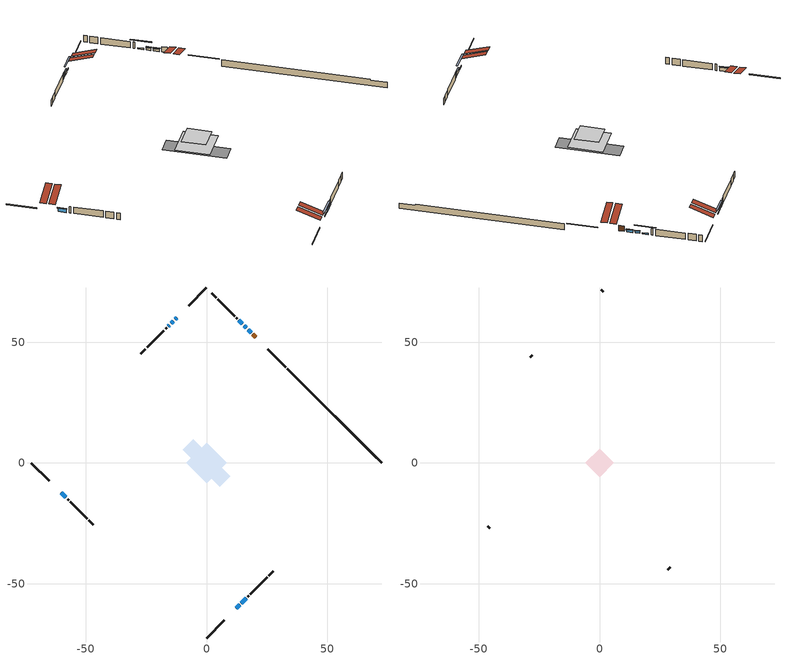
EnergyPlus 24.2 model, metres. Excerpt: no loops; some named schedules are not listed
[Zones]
conditioned space
 floor adiabatic (AdiabaticFloorConstruction): -8.29,0 0,8.29 8.29,0 0,-8.29 z0.61
 floor foundation (Slab1 construction): -9.77,5.5 -5.5,9.77 9.77,-5.5 5.5,-9.77 z-1.83
 wall outside (RimJoist1 construction): 0,-72.44 7.33,-65.12 / -72.44,0 -65.12,-7.33 / 0,72.44 -7.33,65.12 / 32.7,39.74 25.38,47.07 z0.61:0.91
 wall outside (AdiabaticWallConstruction 1): 20.4,52.05 19.18,53.26 z0.61:2.64
 wall outside (AdiabaticWallConstruction): 18.52,53.92 17.19,55.25 / 16.54,55.91 15.53,56.91 z0.61:1.47; -12.31,60.14 -13.03,59.42 / 12.31,-60.14 13.75,-58.7 / 14.87,57.57 13.44,59.01 z0.61:1.07; -13.68,58.76 -14.69,57.75 / 14.4,-58.04 16.42,-56.03 z0.61:1.58; -15.35,57.1 -15.89,56.56 z0.61:1.53; -60.14,-12.31 -58.19,-14.25 z0.61:1.93
 wall outside (Wall1 construction): 17.07,-55.37 17.49,-54.96 / -57.54,-14.91 -57.12,-15.32 / -16.54,55.9 -16.96,55.48 / 12.78,59.66 12.36,60.08 z0.61:3.05
 wall outside (Wall2 construction): 18.15,-54.3 25.15,-47.3 / -56.47,-15.98 -49.46,-22.98 / -17.62,54.83 -24.62,47.82 / 11.71,60.74 4.7,67.74 z0.61:3.05
 wall outside (Wall3 construction): 25.81,-46.64 27.69,-44.75 / -48.81,-23.64 -46.92,-25.53 / -25.28,47.17 -27.17,45.28 / 4.05,68.4 2.16,70.29 z0.61:3.05
 wall foundation (FoundationWall1 construction): 33.36,39.08,-1.83 33.36,39.08,0.61 68.54,3.91,0.61 68.54,3.91,0.19 72.44,0,0.19 72.44,0,-1.83
 window (WindowConstruction): 18.52,53.92 17.19,55.25 z0.61:1.47
 window (WindowConstruction 7): -12.31,60.13 -13.03,59.42 z0.61:1.07
 window (WindowConstruction 8): 12.31,-60.13 13.75,-58.7 z0.61:1.07
 window (WindowConstruction 1): 16.54,55.91 15.53,56.91 z0.61:1.47
 window (WindowConstruction 2): -13.68,58.76 -14.69,57.75 z0.61:1.58
 window (WindowConstruction 3): -15.35,57.1 -15.89,56.56 z0.61:1.52
 window (WindowConstruction 4): 14.4,-58.04 16.42,-56.03 z0.61:1.58
 window (WindowConstruction 5): -60.13,-12.31 -58.2,-14.25 z0.61:1.93
 window (WindowConstruction 6): 14.87,57.57 13.44,59.01 z0.61:1.07
 door (Door): 20.39,52.05 19.18,53.26 z0.61:2.64
 ceiling adiabatic (AdiabaticFloorConstruction): 0,-8.29 8.29,0 0,8.29 -8.29,0 z0.61
 roof outside (Roof2 construction): 11.65,-60.79,3.05 5.94,-55.08,5.74 4.43,-56.58,5.74 10.15,-62.3,3.05; -60.79,-11.65,3.05 -55.08,-5.94,5.74 -56.58,-4.43,5.74 -62.3,-10.15,3.05; -11.65,60.79,3.05 -5.94,55.08,5.74 -4.43,56.58,5.74 -10.15,62.3,3.05; 21.05,51.39,3.05 15.34,45.68,5.74 16.84,44.17,5.74 22.56,49.89,3.05
attic - vented
 floor to conditioned space (Floor1 construction Reversed): -5.87,0 0,5.87 5.87,0 0,-5.87 z3.05
 wall outside (Wall4 construction): 28.35,-44.09 29.2,-43.25 / -46.26,-26.18 -45.42,-27.03 / -27.82,44.62 -28.67,43.78 / 1.5,70.94 0.66,71.79 z0.61:3.05
 roof outside (Roof1 construction): 9.49,-62.95,3.05 3.78,-57.24,5.74 2.27,-58.75,5.74 7.98,-64.46,3.05; -62.95,-9.49,3.05 -57.24,-3.78,5.74 -58.75,-2.27,5.74 -64.46,-7.98,3.05; -9.49,62.95,3.05 -3.78,57.24,5.74 -2.27,58.75,5.74 -7.98,64.46,3.05; 23.21,49.23,3.05 17.5,43.52,5.74 19.01,42.01,5.74 24.72,47.72,3.05
shading: 17.05,55.39 18.67,53.78 18.96,54.07 17.34,55.68 z1.67; -14.89,57.55 -10.44,62 -10.73,62.29 -15.19,57.84 z3.71; 15.61,-56.83 10.44,-62 10.73,-62.29 15.9,-57.12 z3.71; 15.39,57.06 16.68,55.76 16.97,56.06 15.68,57.35 z1.67; -14.83,57.61 -13.54,58.9 -13.83,59.19 -15.12,57.9 z1.78; -16.03,56.42 -15.21,57.24 -15.5,57.53 -16.32,56.71 z1.73; 16.56,-55.89 14.26,-58.18 14.55,-58.47 16.85,-56.18 z1.78; -58.05,-14.39 -60.28,-12.17 -60.57,-12.46 -58.34,-14.68 z2.13; 11.57,60.87 16.74,55.7 17.03,56 11.86,61.16 z3.71
[Building]
Building 1: Terrain=Suburbs
[Site:Location]
Edmonton Intl AP_AB: Latitude {deg}=53.31; Longitude {deg}=-113.58; Time Zone {hr}=-7; Elevation {m}=723; Keep Site Location Information=Yes
[Site:GroundTemperature:Shallow]
-1.56185, -3.61833, -3.78302, -2.80711, 1.11059, 5.01004, 8.39065, 10.5322, 10.7141, 8.97234, 5.67794, 1.89811
[Site:WaterMainsTemperature]
Calculation Method=Schedule; Temperature Schedule=mains temperature schedule
[Material] Roughness=Rough; Thermal Absorptance=0.9
Name | Thickness {m} | Conductivity {W/m-K} | Density {kg/m3} | Specific Heat {J/kg-K} | Solar Absorptance | Visible Absorptance
asphalt or fiberglass shingles | 0.00635 | 0.162714 | 1121.4 | 1465.45 | 0.4 | 0.4
ceiling loosefill ins | 0.169333 | 0.0480833 | 16.02 | 1046.75 | 0.7 | 0.7
ceiling stud and cavity | 0.1397 | 0.104391 | 65.682 | 1177.47 | 0.7 | 0.7
concrete 4.0 in. | 0.1016 | 1.803125 | 2242.8 | 837.4 | 0.7 | 0.7
concrete 8.0 in. | 0.2032 | 1.803125 | 2242.8 | 837.4 | 0.7 | 0.7
door material | 0.04445 | 0.327969 | 512.64 | 1214.23 | 0.7 | 0.7
exterior vertical ins | 0.0460229 | 0.029427 | 32.04 | 1214.23 | 0.7 | 0.7
floor covering | 0.0127 | 0.0433444 | 54.468 | 1339.84 | 0.6 | 0.6
floor rigid ins; wall rigid ins | 0.512978 | 0.029427 | 32.04 | 1214.23 | 0.7 | 0.7
floor stud and cavity | 0.1397 | 1.75129 | 37.0049 | 1207.88 | 0.7 | 0.7
furniture material conditioned space 1 | 0.1524 | 0.115458 | 640.8 | 1214.23 | 0.6 | 0.6
gypsum board | 0.0127 | 0.160291 | 801 | 837.4 | 0.6 | 0.6
gypsum board 1 | 0.0127 | 0.160291 | 801 | 837.4 | 0.7 | 0.7
osb sheathing 0.5 in. | 0.0127 | 0.115458 | 512.64 | 1214.23 | 0.7 | 0.7
osb sheathing 0.75 in. | 0.01905 | 0.115458 | 512.64 | 1214.23 | 0.7 | 0.7
osb sheathing 2.0 in. | 0.0508 | 0.115458 | 512.64 | 1214.23 | 0.7 | 0.7
rim joist stud and cavity | 0.0508 | 0.0296329 | 125.044 | 1163.47 | 0.6 | 0.6
roof rigid ins | 0.051816 | 0.029427 | 32.04 | 1214.23 | 0.7 | 0.7
roof stud and cavity | 0.2032 | 0.114965 | 78.34581 | 1123.46 | 0.7 | 0.7
wall stud and cavity | 0.1397 | 0.104807 | 139.0536 | 1170.24 | 0.7 | 0.7
wall stud and cavity 1 | 0.1397 | 0.0934493 | 139.0536 | 1170.24 | 0.7 | 0.7
wall stud and cavity 2 | 0.1397 | 0.107797 | 139.0536 | 1170.24 | 0.7 | 0.7
wall stud and cavity 3 | 0.0889 | 6.1454 | 50.32683 | 1063.81 | 0.6 | 0.6
wall stud and cavity 4 | 0.0889 | 0.380278 | 52.3479 | 1209.89 | 0.7 | 0.7
wall stud and cavity 5 | 0.0889 | 0.391764 | 83.0341 | 1211.67 | 0.7 | 0.7
wood siding | 0.0254 | 0.102417 | 544.68 | 1172.36 | 0.4 | 0.4
wood siding 1 | 0.00254 | 0.102417 | 544.68 | 1172.36 | 0.4 | 0.4
wood siding 2; wood siding 3; wood siding 4 | 0.0254 | 0.102417 | 544.68 | 1172.36 | 0.7 | 0.7
[WindowMaterial:SimpleGlazingSystem]
Name | U-Factor {W/m2-K} | Solar Heat Gain Coefficient
WindowMaterial | 4.73034 | 0.67
WindowMaterial 1 | 4.908631 | 0.66
WindowMaterial 2 | 4.8263 | 0.67
WindowMaterial 3 | 5.42022 | 0.63
WindowMaterial 4 | 2.88953 | 0.69
WindowMaterial 5 | 4.75703 | 0.64
[Construction]
AdiabaticFloorConstruction: floor stud and cavity, floor rigid ins, osb sheathing 0.75 in., floor covering
AdiabaticWallConstruction: wood siding 3, wall rigid ins, wall stud and cavity 4, gypsum board
AdiabaticWallConstruction 1: wood siding 4, wall rigid ins, wall stud and cavity 4, gypsum board
Door: door material
Floor1 construction Reversed: gypsum board, ceiling stud and cavity, ceiling loosefill ins
FoundationWall1 construction: concrete 8.0 in., gypsum board 1
furniture construction conditioned space 1: furniture material conditioned space 1
PartitionWallConstruction: gypsum board, wall stud and cavity 5, gypsum board
RimJoist1 construction: wood siding 2, osb sheathing 2.0 in., rim joist stud and cavity
Roof1 construction: asphalt or fiberglass shingles
Roof2 construction: asphalt or fiberglass shingles, roof rigid ins, osb sheathing 0.75 in., roof stud and cavity, gypsum board
Slab1 construction: concrete 4.0 in.
Wall1 construction: wood siding, osb sheathing 0.5 in., wall stud and cavity, gypsum board
Wall2 construction: wood siding, osb sheathing 0.5 in., wall stud and cavity 1, gypsum board
Wall3 construction: wood siding, osb sheathing 0.5 in., wall stud and cavity 2, gypsum board
Wall4 construction: wood siding 1, wall stud and cavity 3
WindowConstruction: WindowMaterial
WindowConstruction 1: WindowMaterial 1
WindowConstruction 2; WindowConstruction 4: WindowMaterial 2
WindowConstruction 3: WindowMaterial 3
WindowConstruction 5: WindowMaterial 4
WindowConstruction 6; WindowConstruction 7; WindowConstruction 8: WindowMaterial 5
[Zone] Multiplier=1; Part of Total Floor Area=Yes
Name | Volume {m3}
attic - vented | 30.0768
conditioned space | 709.3
[Space]
Name | Zone | Volume {m3}
attic - vented 1 | attic - vented | 30.0768
conditioned space 1 | conditioned space | 709.3
[ZoneInfiltration:EffectiveLeakageArea]
infil attic - vented 1: Zone or Space=attic - vented 1; Schedule=Always On Discrete; Effective Air Leakage Area {cm2}=2393.04; Stack Coefficient=0.000356827; Wind Coefficient=1.27629e-05
[ZoneMixing]
whole house fan mix: Zone or Space=attic - vented; Schedule=Always On Continuous; Design Flow Rate Calculation Method=Flow/Zone; Design Flow Rate {m3/s}=0; Source Zone or Space=conditioned space
[SurfaceProperty:ExposedFoundationPerimeter]
Slab1: Exposed Perimeter Calculation Method=TotalExposedPerimeter; Total Exposed Perimeter {m}=55.272
[InternalMass] Zone or ZoneList=conditioned space; Space or SpaceList=conditioned space 1
Name | Construction | Surface Area {m2}
furniture mass conditioned space 1 | furniture construction conditioned space 1 | 107.248
partition wall mass | PartitionWallConstruction | 268.12
[Lights]
interior lighting: Zone or ZoneList or Space or SpaceList=conditioned space 1; Schedule=interior lighting schedule; Design Level Calculation Method=LightingLevel; Lighting Level {W}=343.2; Return Air Fraction=0; Fraction Radiant=0.6; Fraction Visible=0.2; Fraction Replaceable=1
[People]
occupants: Zone or ZoneList or Space or SpaceList=conditioned space 1; Number of People Schedule=occupants schedule; Number of People Calculation Method=People; Number of People=3; Fraction Radiant=0.314171; Sensible Heat Fraction=0.56303; Activity Level Schedule=occupants activity schedule; Carbon Dioxide Generation Rate {m3/s-W}=0; Enable ASHRAE 55 Comfort Warnings=No; Mean Radiant Temperature Calculation Type=EnclosureAveraged
[ElectricEquipment] Zone or ZoneList or Space or SpaceList=conditioned space 1; Design Level Calculation Method=EquipmentLevel
Name | Schedule | Design Level {W} | Fraction Latent | Fraction Radiant | Fraction Lost
clothes dryer | clothes dryer schedule | 140.772 | 0.015 | 0.081 | 0.85
clothes washer | clothes washer schedule | 32.1985 | 0.03 | 0.162 | 0.7
cooking range | cooking range schedule | 215.147 | 0.08 | 0.432 | 0.2
dishwasher | dishwasher schedule | 66.8632 | 0.3 | 0.18 | 0.4
fridge | fridge schedule | 72.9452 | 0 | 0.6 | 0
mech vent bath fan 0 | mech vent bath fan 0 schedule | 50.2 | 0 | 0 | 1
mech vent house fan | mech vent house fan schedule | 0 | 0 | 0 | 1
mech vent house fan cfis | mech vent house fan cfis schedule | 0 | 0 | 0 | 0
mech vent range fan 0 | mech vent range fan 0 schedule | 57 | 0 | 0 | 1
misc plug loads | misc plug loads schedule | 494.7 | 0.045 | 0.513 | 0.1
whole house fan | Always On Discrete | 0 | 0 | 0 | 1
[OtherEquipment] Zone or ZoneList or Space or SpaceList=conditioned space 1; Design Level Calculation Method=EquipmentLevel
Name | Fuel Type | Schedule | Design Level {W} | Fraction Latent | Fraction Radiant | Fraction Lost
clothes dryer 1 | Electricity | clothes dryer schedule | 0 | 0.015 | 0.081 | 0.85
cooking range 1 | Electricity | cooking range schedule | 0 | 0.08 | 0.432 | 0.2
general water use latent | None | general water use schedule | 62.594 | 1 | 0 | 0
general water use sensible | None | general water use schedule | -61.6891 | 0 | 0.6 | 0
mech vent house fan latent load | None | Always On Discrete | 0 | 1 | 0 | 0
mech vent house fan sensible load | None | Always On Discrete | 0 | 0 | 0 | 0
water heater energy adjustment1 | NaturalGas | Always On Discrete | 0.01 | 0 | 0 | 1
[ZoneInfiltration:DesignFlowRate] Zone or ZoneList or Space or SpaceList=conditioned space 1; Schedule=Always On Discrete; Design Flow Rate Calculation Method=Flow/Zone; Design Flow Rate {m3/s}=0
infil flow; natural vent flow; whole house fan flow
[Foundation:Kiva]
Foundation Kiva 1: Initial Indoor Air Temperature {C}=18; Wall Height Above Grade {m}=0.609996; Wall Depth Below Slab {m}=0.2032; Custom Block Material Name 1=exterior vertical ins; Custom Block Depth 1 {m}=2.43998; Custom Block X Position 1 {m}=0.2159; Custom Block Z Position 1 {m}=0
[Foundation:Kiva:Settings]
Soil Conductivity {W/m-K}=0.849921; Soil Density {kg/m3}=1842.3; Soil Specific Heat {J/kg-K}=418.7; Ground Solar Absorptivity=0.9; Ground Thermal Absorptivity=0.9; Ground Surface Roughness {m}=0.03; Far-Field Width {m}=40; Deep-Ground Boundary Condition=ZeroFlux; Deep-Ground Depth {m}=40; Minimum Cell Dimension {m}=0.2; Maximum Cell Growth Coefficient=3; Simulation Timestep=Timestep
[Exterior:Lights]
exterior lighting: Schedule=exterior lighting schedule; Design Level {W}=75.6
[Schedule:Constant]
Name | Hourly Value
Always On Continuous; mech vent house fan schedule; mech vent house fan cfis schedule; Always On Discrete | 1
occupants activity schedule | 117.228
fridge schedule | 0
[Schedule:Week:Daily]
interior lighting schedule Week Rule - Jan1-Jan27: interior lighting schedule day, interior lighting schedule day, interior lighting schedule day, interior lighting schedule day, interior lighting schedule day, interior lighting schedule day, interior lighting schedule day, interior lighting schedule default day, interior lighting schedule default day, interior lighting schedule default day, interior lighting schedule default day, interior lighting schedule default day
interior lighting schedule Week Rule - Jan28-Feb3: interior lighting schedule day, interior lighting schedule day, interior lighting schedule day, interior lighting schedule day, interior lighting schedule day 1, interior lighting schedule day 1, interior lighting schedule day 1, interior lighting schedule default day, interior lighting schedule default day, interior lighting schedule default day, interior lighting schedule default day, interior lighting schedule default day
interior lighting schedule Week Rule - Feb4-Feb24: interior lighting schedule day 1, interior lighting schedule day 1, interior lighting schedule day 1, interior lighting schedule day 1, interior lighting schedule day 1, interior lighting schedule day 1, interior lighting schedule day 1, interior lighting schedule default day, interior lighting schedule default day, interior lighting schedule default day, interior lighting schedule default day, interior lighting schedule default day
interior lighting schedule Week Rule - Feb25-Mar3: interior lighting schedule day 1, interior lighting schedule day 1, interior lighting schedule day 1, interior lighting schedule day 1, interior lighting schedule day 2, interior lighting schedule day 2, interior lighting schedule day 2, interior lighting schedule default day, interior lighting schedule default day, interior lighting schedule default day, interior lighting schedule default day, interior lighting schedule default day
interior lighting schedule Week Rule - Mar4-Mar31: interior lighting schedule day 2, interior lighting schedule day 2, interior lighting schedule day 2, interior lighting schedule day 2, interior lighting schedule day 2, interior lighting schedule day 2, interior lighting schedule day 2, interior lighting schedule default day, interior lighting schedule default day, interior lighting schedule default day, interior lighting schedule default day, interior lighting schedule default day
interior lighting schedule Week Rule - Apr1-Apr28: interior lighting schedule day 3, interior lighting schedule day 3, interior lighting schedule day 3, interior lighting schedule day 3, interior lighting schedule day 3, interior lighting schedule day 3, interior lighting schedule day 3, interior lighting schedule default day, interior lighting schedule default day, interior lighting schedule default day, interior lighting schedule default day, interior lighting schedule default day
interior lighting schedule Week Rule - Apr29-May5: interior lighting schedule day 3, interior lighting schedule day 3, interior lighting schedule day 4, interior lighting schedule day 4, interior lighting schedule day 4, interior lighting schedule day 4, interior lighting schedule day 4, interior lighting schedule default day, interior lighting schedule default day, interior lighting schedule default day, interior lighting schedule default day, interior lighting schedule default day
interior lighting schedule Week Rule - May6-May26: interior lighting schedule day 4, interior lighting schedule day 4, interior lighting schedule day 4, interior lighting schedule day 4, interior lighting schedule day 4, interior lighting schedule day 4, interior lighting schedule day 4, interior lighting schedule default day, interior lighting schedule default day, interior lighting schedule default day, interior lighting schedule default day, interior lighting schedule default day
interior lighting schedule Week Rule - May27-Jun2: interior lighting schedule day 4, interior lighting schedule day 4, interior lighting schedule day 4, interior lighting schedule day 4, interior lighting schedule day 4, interior lighting schedule day 5, interior lighting schedule day 5, interior lighting schedule default day, interior lighting schedule default day, interior lighting schedule default day, interior lighting schedule default day, interior lighting schedule default day
interior lighting schedule Week Rule - Jun3-Jun30: interior lighting schedule day 5, interior lighting schedule day 5, interior lighting schedule day 5, interior lighting schedule day 5, interior lighting schedule day 5, interior lighting schedule day 5, interior lighting schedule day 5, interior lighting schedule default day, interior lighting schedule default day, interior lighting schedule default day, interior lighting schedule default day, interior lighting schedule default day
interior lighting schedule Week Rule - Jul1-Jul28: interior lighting schedule day 6, interior lighting schedule day 6, interior lighting schedule day 6, interior lighting schedule day 6, interior lighting schedule day 6, interior lighting schedule day 6, interior lighting schedule day 6, interior lighting schedule default day, interior lighting schedule default day, interior lighting schedule default day, interior lighting schedule default day, interior lighting schedule default day
interior lighting schedule Week Rule - Jul29-Aug4: interior lighting schedule day 6, interior lighting schedule day 6, interior lighting schedule day 6, interior lighting schedule day 7, interior lighting schedule day 7, interior lighting schedule day 7, interior lighting schedule day 7, interior lighting schedule default day, interior lighting schedule default day, interior lighting schedule default day, interior lighting schedule default day, interior lighting schedule default day
interior lighting schedule Week Rule - Aug5-Aug25: interior lighting schedule day 7, interior lighting schedule day 7, interior lighting schedule day 7, interior lighting schedule day 7, interior lighting schedule day 7, interior lighting schedule day 7, interior lighting schedule day 7, interior lighting schedule default day, interior lighting schedule default day, interior lighting schedule default day, interior lighting schedule default day, interior lighting schedule default day
interior lighting schedule Week Rule - Aug26-Sep1: interior lighting schedule day 7, interior lighting schedule day 7, interior lighting schedule day 7, interior lighting schedule day 7, interior lighting schedule day 7, interior lighting schedule day 7, interior lighting schedule day 8, interior lighting schedule default day, interior lighting schedule default day, interior lighting schedule default day, interior lighting schedule default day, interior lighting schedule default day
interior lighting schedule Week Rule - Sep2-Sep29: interior lighting schedule day 8, interior lighting schedule day 8, interior lighting schedule day 8, interior lighting schedule day 8, interior lighting schedule day 8, interior lighting schedule day 8, interior lighting schedule day 8, interior lighting schedule default day, interior lighting schedule default day, interior lighting schedule default day, interior lighting schedule default day, interior lighting schedule default day
interior lighting schedule Week Rule - Sep30-Oct6: interior lighting schedule day 8, interior lighting schedule day 9, interior lighting schedule day 9, interior lighting schedule day 9, interior lighting schedule day 9, interior lighting schedule day 9, interior lighting schedule day 9, interior lighting schedule default day, interior lighting schedule default day, interior lighting schedule default day, interior lighting schedule default day, interior lighting schedule default day
interior lighting schedule Week Rule - Oct7-Oct27: interior lighting schedule day 9, interior lighting schedule day 9, interior lighting schedule day 9, interior lighting schedule day 9, interior lighting schedule day 9, interior lighting schedule day 9, interior lighting schedule day 9, interior lighting schedule default day, interior lighting schedule default day, interior lighting schedule default day, interior lighting schedule default day, interior lighting schedule default day
interior lighting schedule Week Rule - Oct28-Nov3: interior lighting schedule day 9, interior lighting schedule day 9, interior lighting schedule day 9, interior lighting schedule day 9, interior lighting schedule day 10, interior lighting schedule day 10, interior lighting schedule day 10, interior lighting schedule default day, interior lighting schedule default day, interior lighting schedule default day, interior lighting schedule default day, interior lighting schedule default day
interior lighting schedule Week Rule - Nov4-Nov24: interior lighting schedule day 10, interior lighting schedule day 10, interior lighting schedule day 10, interior lighting schedule day 10, interior lighting schedule day 10, interior lighting schedule day 10, interior lighting schedule day 10, interior lighting schedule default day, interior lighting schedule default day, interior lighting schedule default day, interior lighting schedule default day, interior lighting schedule default day
interior lighting schedule Week Rule - Nov25-Dec1: interior lighting schedule day 10, interior lighting schedule day 10, interior lighting schedule day 10, interior lighting schedule day 10, interior lighting schedule day 10, interior lighting schedule day 10, interior lighting schedule day 11, interior lighting schedule default day, interior lighting schedule default day, interior lighting schedule default day, interior lighting schedule default day, interior lighting schedule default day
interior lighting schedule Week Rule - Dec2-Dec31: interior lighting schedule day 11, interior lighting schedule day 11, interior lighting schedule day 11, interior lighting schedule day 11, interior lighting schedule day 11, interior lighting schedule day 11, interior lighting schedule day 11, interior lighting schedule default day, interior lighting schedule default day, interior lighting schedule default day, interior lighting schedule default day, interior lighting schedule default day
occupants schedule Week Rule - Jan1-Dec31: occupants schedule day, occupants schedule day, occupants schedule day, occupants schedule day, occupants schedule day, occupants schedule day, occupants schedule day, occupants schedule default day, occupants schedule default day, occupants schedule default day, occupants schedule default day, occupants schedule default day
clothes dryer schedule Week Rule - Jan1-Dec31: clothes dryer schedule day, clothes dryer schedule day, clothes dryer schedule day, clothes dryer schedule day, clothes dryer schedule day, clothes dryer schedule day, clothes dryer schedule day, clothes dryer schedule default day, clothes dryer schedule default day, clothes dryer schedule default day, clothes dryer schedule default day, clothes dryer schedule default day
clothes washer schedule Week Rule - Jan1-Dec31: clothes washer schedule day, clothes washer schedule day, clothes washer schedule day, clothes washer schedule day, clothes washer schedule day, clothes washer schedule day, clothes washer schedule day, clothes washer schedule default day, clothes washer schedule default day, clothes washer schedule default day, clothes washer schedule default day, clothes washer schedule default day
cooking range schedule Week Rule - Jan1-Dec31: cooking range schedule day, cooking range schedule day, cooking range schedule day, cooking range schedule day, cooking range schedule day, cooking range schedule day, cooking range schedule day, cooking range schedule default day, cooking range schedule default day, cooking range schedule default day, cooking range schedule default day, cooking range schedule default day
dishwasher schedule Week Rule - Jan1-Dec31: dishwasher schedule day, dishwasher schedule day, dishwasher schedule day, dishwasher schedule day, dishwasher schedule day, dishwasher schedule day, dishwasher schedule day, dishwasher schedule default day, dishwasher schedule default day, dishwasher schedule default day, dishwasher schedule default day, dishwasher schedule default day
mech vent bath fan 0 schedule Week Rule - Jan1-Dec31: mech vent bath fan 0 schedule day, mech vent bath fan 0 schedule day, mech vent bath fan 0 schedule day, mech vent bath fan 0 schedule day, mech vent bath fan 0 schedule day, mech vent bath fan 0 schedule day, mech vent bath fan 0 schedule day, mech vent bath fan 0 schedule default day, mech vent bath fan 0 schedule default day, mech vent bath fan 0 schedule default day, mech vent bath fan 0 schedule default day, mech vent bath fan 0 schedule default day
mech vent range fan 0 schedule Week Rule - Jan1-Dec31: mech vent range fan 0 schedule day, mech vent range fan 0 schedule day, mech vent range fan 0 schedule day, mech vent range fan 0 schedule day, mech vent range fan 0 schedule day, mech vent range fan 0 schedule day, mech vent range fan 0 schedule day, mech vent range fan 0 schedule default day, mech vent range fan 0 schedule default day, mech vent range fan 0 schedule default day, mech vent range fan 0 schedule default day, mech vent range fan 0 schedule default day
misc plug loads schedule Week Rule - Jan1-Dec31: misc plug loads schedule day, misc plug loads schedule day, misc plug loads schedule day, misc plug loads schedule day, misc plug loads schedule day, misc plug loads schedule day, misc plug loads schedule day, misc plug loads schedule default day, misc plug loads schedule default day, misc plug loads schedule default day, misc plug loads schedule default day, misc plug loads schedule default day
general water use schedule Week Rule - Jan1-Dec31: general water use schedule day, general water use schedule day, general water use schedule day, general water use schedule day, general water use schedule day, general water use schedule day, general water use schedule day, general water use schedule default day, general water use schedule default day, general water use schedule default day, general water use schedule default day, general water use schedule default day
exterior lighting schedule Week Rule - Jan1-Jan27: exterior lighting schedule day, exterior lighting schedule day, exterior lighting schedule day, exterior lighting schedule day, exterior lighting schedule day, exterior lighting schedule day, exterior lighting schedule day, exterior lighting schedule default day, exterior lighting schedule default day, exterior lighting schedule default day, exterior lighting schedule default day, exterior lighting schedule default day
exterior lighting schedule Week Rule - Jan28-Feb3: exterior lighting schedule day, exterior lighting schedule day, exterior lighting schedule day, exterior lighting schedule day, exterior lighting schedule day 1, exterior lighting schedule day 1, exterior lighting schedule day 1, exterior lighting schedule default day, exterior lighting schedule default day, exterior lighting schedule default day, exterior lighting schedule default day, exterior lighting schedule default day
exterior lighting schedule Week Rule - Feb4-Feb24: exterior lighting schedule day 1, exterior lighting schedule day 1, exterior lighting schedule day 1, exterior lighting schedule day 1, exterior lighting schedule day 1, exterior lighting schedule day 1, exterior lighting schedule day 1, exterior lighting schedule default day, exterior lighting schedule default day, exterior lighting schedule default day, exterior lighting schedule default day, exterior lighting schedule default day
exterior lighting schedule Week Rule - Feb25-Mar3: exterior lighting schedule day 1, exterior lighting schedule day 1, exterior lighting schedule day 1, exterior lighting schedule day 1, exterior lighting schedule day 2, exterior lighting schedule day 2, exterior lighting schedule day 2, exterior lighting schedule default day, exterior lighting schedule default day, exterior lighting schedule default day, exterior lighting schedule default day, exterior lighting schedule default day
exterior lighting schedule Week Rule - Mar4-Mar31: exterior lighting schedule day 2, exterior lighting schedule day 2, exterior lighting schedule day 2, exterior lighting schedule day 2, exterior lighting schedule day 2, exterior lighting schedule day 2, exterior lighting schedule day 2, exterior lighting schedule default day, exterior lighting schedule default day, exterior lighting schedule default day, exterior lighting schedule default day, exterior lighting schedule default day
exterior lighting schedule Week Rule - Apr1-Apr28: exterior lighting schedule day 3, exterior lighting schedule day 3, exterior lighting schedule day 3, exterior lighting schedule day 3, exterior lighting schedule day 3, exterior lighting schedule day 3, exterior lighting schedule day 3, exterior lighting schedule default day, exterior lighting schedule default day, exterior lighting schedule default day, exterior lighting schedule default day, exterior lighting schedule default day
exterior lighting schedule Week Rule - Apr29-May5: exterior lighting schedule day 3, exterior lighting schedule day 3, exterior lighting schedule day 4, exterior lighting schedule day 4, exterior lighting schedule day 4, exterior lighting schedule day 4, exterior lighting schedule day 4, exterior lighting schedule default day, exterior lighting schedule default day, exterior lighting schedule default day, exterior lighting schedule default day, exterior lighting schedule default day
exterior lighting schedule Week Rule - May6-May26: exterior lighting schedule day 4, exterior lighting schedule day 4, exterior lighting schedule day 4, exterior lighting schedule day 4, exterior lighting schedule day 4, exterior lighting schedule day 4, exterior lighting schedule day 4, exterior lighting schedule default day, exterior lighting schedule default day, exterior lighting schedule default day, exterior lighting schedule default day, exterior lighting schedule default day
exterior lighting schedule Week Rule - May27-Jun2: exterior lighting schedule day 4, exterior lighting schedule day 4, exterior lighting schedule day 4, exterior lighting schedule day 4, exterior lighting schedule day 4, exterior lighting schedule day 5, exterior lighting schedule day 5, exterior lighting schedule default day, exterior lighting schedule default day, exterior lighting schedule default day, exterior lighting schedule default day, exterior lighting schedule default day
exterior lighting schedule Week Rule - Jun3-Jun30: exterior lighting schedule day 5, exterior lighting schedule day 5, exterior lighting schedule day 5, exterior lighting schedule day 5, exterior lighting schedule day 5, exterior lighting schedule day 5, exterior lighting schedule day 5, exterior lighting schedule default day, exterior lighting schedule default day, exterior lighting schedule default day, exterior lighting schedule default day, exterior lighting schedule default day
exterior lighting schedule Week Rule - Jul1-Jul28: exterior lighting schedule day 6, exterior lighting schedule day 6, exterior lighting schedule day 6, exterior lighting schedule day 6, exterior lighting schedule day 6, exterior lighting schedule day 6, exterior lighting schedule day 6, exterior lighting schedule default day, exterior lighting schedule default day, exterior lighting schedule default day, exterior lighting schedule default day, exterior lighting schedule default day
exterior lighting schedule Week Rule - Jul29-Aug4: exterior lighting schedule day 6, exterior lighting schedule day 6, exterior lighting schedule day 6, exterior lighting schedule day 7, exterior lighting schedule day 7, exterior lighting schedule day 7, exterior lighting schedule day 7, exterior lighting schedule default day, exterior lighting schedule default day, exterior lighting schedule default day, exterior lighting schedule default day, exterior lighting schedule default day
exterior lighting schedule Week Rule - Aug5-Aug25: exterior lighting schedule day 7, exterior lighting schedule day 7, exterior lighting schedule day 7, exterior lighting schedule day 7, exterior lighting schedule day 7, exterior lighting schedule day 7, exterior lighting schedule day 7, exterior lighting schedule default day, exterior lighting schedule default day, exterior lighting schedule default day, exterior lighting schedule default day, exterior lighting schedule default day
exterior lighting schedule Week Rule - Aug26-Sep1: exterior lighting schedule day 7, exterior lighting schedule day 7, exterior lighting schedule day 7, exterior lighting schedule day 7, exterior lighting schedule day 7, exterior lighting schedule day 7, exterior lighting schedule day 8, exterior lighting schedule default day, exterior lighting schedule default day, exterior lighting schedule default day, exterior lighting schedule default day, exterior lighting schedule default day
exterior lighting schedule Week Rule - Sep2-Sep29: exterior lighting schedule day 8, exterior lighting schedule day 8, exterior lighting schedule day 8, exterior lighting schedule day 8, exterior lighting schedule day 8, exterior lighting schedule day 8, exterior lighting schedule day 8, exterior lighting schedule default day, exterior lighting schedule default day, exterior lighting schedule default day, exterior lighting schedule default day, exterior lighting schedule default day
exterior lighting schedule Week Rule - Sep30-Oct6: exterior lighting schedule day 8, exterior lighting schedule day 9, exterior lighting schedule day 9, exterior lighting schedule day 9, exterior lighting schedule day 9, exterior lighting schedule day 9, exterior lighting schedule day 9, exterior lighting schedule default day, exterior lighting schedule default day, exterior lighting schedule default day, exterior lighting schedule default day, exterior lighting schedule default day
exterior lighting schedule Week Rule - Oct7-Oct27: exterior lighting schedule day 9, exterior lighting schedule day 9, exterior lighting schedule day 9, exterior lighting schedule day 9, exterior lighting schedule day 9, exterior lighting schedule day 9, exterior lighting schedule day 9, exterior lighting schedule default day, exterior lighting schedule default day, exterior lighting schedule default day, exterior lighting schedule default day, exterior lighting schedule default day
exterior lighting schedule Week Rule - Oct28-Nov3: exterior lighting schedule day 9, exterior lighting schedule day 9, exterior lighting schedule day 9, exterior lighting schedule day 9, exterior lighting schedule day 10, exterior lighting schedule day 10, exterior lighting schedule day 10, exterior lighting schedule default day, exterior lighting schedule default day, exterior lighting schedule default day, exterior lighting schedule default day, exterior lighting schedule default day
[Schedule:Year]
interior lighting schedule: interior lighting schedule Week Rule - Jan1-Jan27, 1, 1, 1, 27, interior lighting schedule Week Rule - Jan28-Feb3, 1, 28, 2, 3, interior lighting schedule Week Rule - Feb4-Feb24, 2, 4, 2, 24, interior lighting schedule Week Rule - Feb25-Mar3, 2, 25, 3, 3, interior lighting schedule Week Rule - Mar4-Mar31, 3, 4, 3, 31, interior lighting schedule Week Rule - Apr1-Apr28, 4, 1, 4, 28, interior lighting schedule Week Rule - Apr29-May5, 4, 29, 5, 5, interior lighting schedule Week Rule - May6-May26, 5, 6, 5, 26, interior lighting schedule Week Rule - May27-Jun2, 5, 27, 6, 2, interior lighting schedule Week Rule - Jun3-Jun30, 6, 3, 6, 30, interior lighting schedule Week Rule - Jul1-Jul28, 7, 1, 7, 28, interior lighting schedule Week Rule - Jul29-Aug4, 7, 29, 8, 4, interior lighting schedule Week Rule - Aug5-Aug25, 8, 5, 8, 25, interior lighting schedule Week Rule - Aug26-Sep1, 8, 26, 9, 1, interior lighting schedule Week Rule - Sep2-Sep29, 9, 2, 9, 29, interior lighting schedule Week Rule - Sep30-Oct6, 9, 30, 10, 6, interior lighting schedule Week Rule - Oct7-Oct27, 10, 7, 10, 27, interior lighting schedule Week Rule - Oct28-Nov3, 10, 28, 11, 3, interior lighting schedule Week Rule - Nov4-Nov24, 11, 4, 11, 24, interior lighting schedule Week Rule - Nov25-Dec1, 11, 25, 12, 1, interior lighting schedule Week Rule - Dec2-Dec31, 12, 2, 12, 31
occupants schedule: occupants schedule Week Rule - Jan1-Dec31, 1, 1, 12, 31
clothes dryer schedule: clothes dryer schedule Week Rule - Jan1-Dec31, 1, 1, 12, 31
clothes washer schedule: clothes washer schedule Week Rule - Jan1-Dec31, 1, 1, 12, 31
cooking range schedule: cooking range schedule Week Rule - Jan1-Dec31, 1, 1, 12, 31
dishwasher schedule: dishwasher schedule Week Rule - Jan1-Dec31, 1, 1, 12, 31
mech vent bath fan 0 schedule: mech vent bath fan 0 schedule Week Rule - Jan1-Dec31, 1, 1, 12, 31
mech vent range fan 0 schedule: mech vent range fan 0 schedule Week Rule - Jan1-Dec31, 1, 1, 12, 31
misc plug loads schedule: misc plug loads schedule Week Rule - Jan1-Dec31, 1, 1, 12, 31
general water use schedule: general water use schedule Week Rule - Jan1-Dec31, 1, 1, 12, 31
exterior lighting schedule: exterior lighting schedule Week Rule - Jan1-Jan27, 1, 1, 1, 27, exterior lighting schedule Week Rule - Jan28-Feb3, 1, 28, 2, 3, exterior lighting schedule Week Rule - Feb4-Feb24, 2, 4, 2, 24, exterior lighting schedule Week Rule - Feb25-Mar3, 2, 25, 3, 3, exterior lighting schedule Week Rule - Mar4-Mar31, 3, 4, 3, 31, exterior lighting schedule Week Rule - Apr1-Apr28, 4, 1, 4, 28, exterior lighting schedule Week Rule - Apr29-May5, 4, 29, 5, 5, exterior lighting schedule Week Rule - May6-May26, 5, 6, 5, 26, exterior lighting schedule Week Rule - May27-Jun2, 5, 27, 6, 2, exterior lighting schedule Week Rule - Jun3-Jun30, 6, 3, 6, 30, exterior lighting schedule Week Rule - Jul1-Jul28, 7, 1, 7, 28, exterior lighting schedule Week Rule - Jul29-Aug4, 7, 29, 8, 4, exterior lighting schedule Week Rule - Aug5-Aug25, 8, 5, 8, 25, exterior lighting schedule Week Rule - Aug26-Sep1, 8, 26, 9, 1, exterior lighting schedule Week Rule - Sep2-Sep29, 9, 2, 9, 29, exterior lighting schedule Week Rule - Sep30-Oct6, 9, 30, 10, 6, exterior lighting schedule Week Rule - Oct7-Oct27, 10, 7, 10, 27, exterior lighting schedule Week Rule - Oct28-Nov3, 10, 28, 11, 3, exterior lighting schedule Week Rule - Nov4-Nov24, 11, 4, 11, 24, exterior lighting schedule Week Rule - Nov25-Dec1, 11, 25, 12, 1, exterior lighting schedule Week Rule - Dec2-Dec31, 12, 2, 12, 31
[Schedule:Compact]
mains temperature schedule: Through: 01/01, For: AllDays, Until: 24:00, 3.97167, Through: 01/02, For: AllDays, Until: 24:00, 3.90778, Through: 01/03, For: AllDays, Until: 24:00, 3.84556, Through: 01/04, For: AllDays, Until: 24:00, 3.78389, Through: 01/05, For: AllDays, Until: 24:00, 3.72278, Through: 01/06, For: AllDays, Until: 24:00, 3.66278, Through: 01/07, For: AllDays, Until: 24:00, 3.60389, Through: 01/08, For: AllDays, Until: 24:00, 3.54556, Through: 01/09, For: AllDays, Until: 24:00, 3.48833, Through: 01/10, For: AllDays, Until: 24:00, 3.43167, Through: 01/11, For: AllDays, Until: 24:00, 3.37611, Through: 01/12, For: AllDays, Until: 24:00, 3.32167, Through: 01/13, For: AllDays, Until: 24:00, 3.26833, Through: 01/14, For: AllDays, Until: 24:00, 3.21556, Through: 01/15, For: AllDays, Until: 24:00, 3.16444, Through: 01/16, For: AllDays, Until: 24:00, 3.11389, Through: 01/17, For: AllDays, Until: 24:00, 3.06444, Through: 01/18, For: AllDays, Until: 24:00, 3.01611, Through: 01/19, For: AllDays, Until: 24:00, 2.96889, Through: 01/20, For: AllDays, Until: 24:00, 2.92278, Through: 01/21, For: AllDays, Until: 24:00, 2.87722, Through: 01/22, For: AllDays, Until: 24:00, 2.83333, Through: 01/23, For: AllDays, Until: 24:00, 2.79056, Through: 01/24, For: AllDays, Until: 24:00, 2.74889, Through: 01/25, For: AllDays, Until: 24:00, 2.70833, Through: 01/26, For: AllDays, Until: 24:00, 2.66889, Through: 01/27, For: AllDays, Until: 24:00, 2.63056, Through: 01/28, For: AllDays, Until: 24:00, 2.59333, Through: 01/29, For: AllDays, Until: 24:00, 2.55778, Through: 01/30, For: AllDays, Until: 24:00, 2.52278, Through: 01/31, For: AllDays, Until: 24:00, 2.48944, Through: 02/01, For: AllDays, Until: 24:00, 2.45722, Through: 02/02, For: AllDays, Until: 24:00, 2.42611, Through: 02/03, For: AllDays, Until: 24:00, 2.39667, Through: 02/04, For: AllDays, Until: 24:00, 2.36833, Through: 02/05, For: AllDays, Until: 24:00, 2.34111, Through: 02/06, For: AllDays, Until: 24:00, 2.315, Through: 02/07, For: AllDays, Until: 24:00, 2.29056, Through: 02/08, For: AllDays, Until: 24:00, 2.26722, Through: 02/09, For: AllDays, Until: 24:00, 2.245, Through: 02/10, For: AllDays, Until: 24:00, 2.22444, Through: 02/11, For: AllDays, Until: 24:00, 2.20444, Through: 02/12, For: AllDays, Until: 24:00, 2.18667, Through: 02/13, For: AllDays, Until: 24:00, 2.17, Through: 02/14, For: AllDays, Until: 24:00, 2.15444, Through: 02/15, For: AllDays, Until: 24:00, 2.14, Through: 02/16, For: AllDays, Until: 24:00, 2.12722, Through: 02/17, For: AllDays, Until: 24:00, 2.11556, Through: 02/18, For: AllDays, Until: 24:00, 2.10556, Through: 02/19, For: AllDays, Until: 24:00, 2.09667, Through: 02/20, For: AllDays, Until: 24:00, 2.08889, Through: 02/21, For: AllDays, Until: 24:00, 2.08278, Through: 02/22, For: AllDays, Until: 24:00, 2.07833, Through: 02/23, For: AllDays, Until: 24:00, 2.07444, Through: 02/24, For: AllDays, Until: 24:00, 2.07278, Through: 02/25, For: AllDays, Until: 24:00, 2.07167, Through: 02/26, For: AllDays, Until: 24:00, 2.07222, Through: 02/27, For: AllDays, Until: 24:00, 2.07444, Through: 02/28, For: AllDays, Until: 24:00, 2.07778, Through: 03/01, For: AllDays, Until: 24:00, 2.08222, Through: 03/02, For: AllDays, Until: 24:00, 2.08833, Through: 03/03, For: AllDays, Until: 24:00, 2.09556, Through: 03/04, For: AllDays, Until: 24:00, 2.10444, Through: 03/05, For: AllDays, Until: 24:00, 2.11444, Through: 03/06, For: AllDays, Until: 24:00, 2.12556, Through: 03/07, For: AllDays, Until: 24:00, 2.13833, Through: 03/08, For: AllDays, Until: 24:00, 2.15278, Through: 03/09, For: AllDays, Until: 24:00, 2.16778, Through: 03/10, For: AllDays, Until: 24:00, 2.18444, Through: 03/11, For: AllDays, Until: 24:00, 2.20278, Through: 03/12, For: AllDays, Until: 24:00, 2.22167, Through: 03/13, For: AllDays, Until: 24:00, 2.24278, Through: 03/14, For: AllDays, Until: 24:00, 2.26444, Through: 03/15, For: AllDays, Until: 24:00, 2.28778, Through: 03/16, For: AllDays, Until: 24:00, 2.31222, Through: 03/17, For: AllDays, Until: 24:00, 2.33778, Through: 03/18, For: AllDays, Until: 24:00, 2.365, Through: 03/19, For: AllDays, Until: 24:00, 2.39333, Through: 03/20, For: AllDays, Until: 24:00, 2.42278, Through: 03/21, For: AllDays, Until: 24:00, 2.45389, Through: 03/22, For: AllDays, Until: 24:00, 2.48611, Through: 03/23, For: AllDays, Until: 24:00, 2.51889, Through: 03/24, For: AllDays, Until: 24:00, 2.55389, Through: 03/25, For: AllDays, Until: 24:00, 2.58944, Through: 03/26, For: AllDays, Until: 24:00, 2.62611, Through: 03/27, For: AllDays, Until: 24:00, 2.66444, Through: 03/28, For: AllDays, Until: 24:00, 2.70389, Through: 03/29, For: AllDays, Until: 24:00, 2.74389, Through: 03/30, For: AllDays, Until: 24:00, 2.78556, Through: 03/31, For: AllDays, Until: 24:00, 2.82833, Through: 04/01, For: AllDays, Until: 24:00, 2.87222, Through: 04/02, For: AllDays, Until: 24:00, 2.91722, Through: 04/03, For: AllDays, Until: 24:00, 2.96333, Through: 04/04, For: AllDays, Until: 24:00, 3.01056, Through: 04/05, For: AllDays, Until: 24:00, 3.05889, Through: 04/06, For: AllDays, Until: 24:00, 3.10833, Through: 04/07, For: AllDays, Until: 24:00, 3.15833, Through: 04/08, For: AllDays, Until: 24:00, 3.21, Through: 04/09, For: AllDays, Until: 24:00, 3.26222, Through: 04/10, For: AllDays, Until: 24:00, 3.31556, Through: 04/11, For: AllDays, Until: 24:00, 3.37, Through: 04/12, For: AllDays, Until: 24:00, 3.42556, Through: 04/13, For: AllDays, Until: 24:00, 3.48167, Through: 04/14, For: AllDays, Until: 24:00, 3.53889, Through: 04/15, For: AllDays, Until: 24:00, 3.59722, Through: 04/16, For: AllDays, Until: 24:00, 3.65611, Through: 04/17, For: AllDays, Until: 24:00, 3.71611, Through: 04/18, For: AllDays, Until: 24:00, 3.77667, Through: 04/19, For: AllDays, Until: 24:00, 3.83833, Through: 04/20, For: AllDays, Until: 24:00, 3.90111, Through: 04/21, For: AllDays, Until: 24:00, 3.96444, Through: 04/22, For: AllDays, Until: 24:00, 4.02833, Through: 04/23, For: AllDays, Until: 24:00, 4.09333, Through: 04/24, For: AllDays, Until: 24:00, 4.15889, Through: 04/25, For: AllDays, Until: 24:00, 4.225, Through: 04/26, For: AllDays, Until: 24:00, 4.29222, Through: 04/27, For: AllDays, Until: 24:00, 4.36, Through: 04/28, For: AllDays, Until: 24:00, 4.42833, Through: 04/29, For: AllDays, Until: 24:00, 4.49722, Through: 04/30, For: AllDays, Until: 24:00, 4.56667, Through: 05/01, For: AllDays, Until: 24:00, 4.63722, Through: 05/02, For: AllDays, Until: 24:00, 4.70833, Through: 05/03, For: AllDays, Until: 24:00, 4.77944, Through: 05/04, For: AllDays, Until: 24:00, 4.85167, Through: 05/05, For: AllDays, Until: 24:00, 4.92389, Through: 05/06, For: AllDays, Until: 24:00, 4.99722, Through: 05/07, For: AllDays, Until: 24:00, 5.07056, Through: 05/08, For: AllDays, Until: 24:00, 5.145, Through: 05/09, For: AllDays, Until: 24:00, 5.21944, Through: 05/10, For: AllDays, Until: 24:00, 5.29389, Through: 05/11, For: AllDays, Until: 24:00, 5.36944, Through: 05/12, For: AllDays, Until: 24:00, 5.445, Through: 05/13, For: AllDays, Until: 24:00, 5.52111, Through: 05/14, For: AllDays, Until: 24:00, 5.59722, Through: 05/15, For: AllDays, Until: 24:00, 5.67389, Through: 05/16, For: AllDays, Until: 24:00, 5.75056, Through: 05/17, For: AllDays, Until: 24:00, 5.82778, Through: 05/18, For: AllDays, Until: 24:00, 5.90556, Through: 05/19, For: AllDays, Until: 24:00, 5.98278, Through: 05/20, For: AllDays, Until: 24:00, 6.06056, Through: 05/21, For: AllDays, Until: 24:00, 6.13889, Through: 05/22, For: AllDays, Until: 24:00, 6.21667, Through: 05/23, For: AllDays, Until: 24:00, 6.295, Through: 05/24, For: AllDays, Until: 24:00, 6.37333, Through: 05/25, For: AllDays, Until: 24:00, 6.45222, Through: 05/26, For: AllDays, Until: 24:00, 6.53056, Through: 05/27, For: AllDays, Until: 24:00, 6.60889, Through: 05/28, For: AllDays, Until: 24:00, 6.68778, Through: 05/29, For: AllDays, Until: 24:00, 6.76611, Through: 05/30, For: AllDays, Until: 24:00, 6.84444, Through: 05/31, For: AllDays, Until: 24:00, 6.92278, Through: 06/01, For: AllDays, Until: 24:00, 7.00111, Through: 06/02, For: AllDays, Until: 24:00, 7.07944, Through: 06/03, For: AllDays, Until: 24:00, 7.15778, Through: 06/04, For: AllDays, Until: 24:00, 7.23556, Through: 06/05, For: AllDays, Until: 24:00, 7.31333, Through: 06/06, For: AllDays, Until: 24:00, 7.39056, Through: 06/07, For: AllDays, Until: 24:00, 7.46833, Through: 06/08, For: AllDays, Until: 24:00, 7.545, Through: 06/09, For: AllDays, Until: 24:00, 7.62222, Through: 06/10, For: AllDays, Until: 24:00, 7.69833, Through: 06/11, For: AllDays, Until: 24:00, 7.775, Through: 06/12, For: AllDays, Until: 24:00, 7.85056, Through: 06/13, For: AllDays, Until: 24:00, 7.92611, Through: 06/14, For: AllDays, Until: 24:00, 8.00111, Through: 06/15, For: AllDays, Until: 24:00, 8.07611, Through: 06/16, For: AllDays, Until: 24:00, 8.15056, Through: 06/17, For: AllDays, Until: 24:00, 8.22389, Through: 06/18, For: AllDays, Until: 24:00, 8.29778, Through: 06/19, For: AllDays, Until: 24:00, 8.37056, Through: 06/20, For: AllDays, Until: 24:00, 8.44278, Through: 06/21, For: AllDays, Until: 24:00, 8.51444, Through: 06/22, For: AllDays, Until: 24:00, 8.58611, Through: 06/23, For: AllDays, Until: 24:00, 8.65667, Through: 06/24, For: AllDays, Until: 24:00, 8.72667, Through: 06/25, For: AllDays, Until: 24:00, 8.79611, Through: 06/26, For: AllDays, Until: 24:00, 8.865, Through: 06/27, For: AllDays, Until: 24:00, 8.93333, Through: 06/28, For: AllDays, Until: 24:00, 9.00056, Through: 06/29, For: AllDays, Until: 24:00, 9.06778, Through: 06/30, For: AllDays, Until: 24:00, 9.13333, Through: 07/01, For: AllDays, Until: 24:00, 9.19889, Through: 07/02, For: AllDays, Until: 24:00, 9.26333, Through: 07/03, For: AllDays, Until: 24:00, 9.32722, Through: 07/04, For: AllDays, Until: 24:00, 9.39056, Through: 07/05, For: AllDays, Until: 24:00, 9.45278, Through: 07/06, For: AllDays, Until: 24:00, 9.51389, Through: 07/07, For: AllDays, Until: 24:00, 9.57444, Through: 07/08, For: AllDays, Until: 24:00, 9.63389, Through: 07/09, For: AllDays, Until: 24:00, 9.69278, Through: 07/10, For: AllDays, Until: 24:00, 9.75056, Through: 07/11, For: AllDays, Until: 24:00, 9.80778, Through: 07/12, For: AllDays, Until: 24:00, 9.86333, Through: 07/13, For: AllDays, Until: 24:00, 9.91833, Through: 07/14, For: AllDays, Until: 24:00, 9.97278, Through: 07/15, For: AllDays, Until: 24:00, 10.0256, Through: 07/16, For: AllDays, Until: 24:00, 10.0778, Through: 07/17, For: AllDays, Until: 24:00, 10.1289, Through: 07/18, For: AllDays, Until: 24:00, 10.1789, Through: 07/19, For: AllDays, Until: 24:00, 10.2278, Through: 07/20, For: AllDays, Until: 24:00, 10.2756, Through: 07/21, For: AllDays, Until: 24:00, 10.3222, Through: 07/22, For: AllDays, Until: 24:00, 10.3683, Through: 07/23, For: AllDays, Until: 24:00, 10.4128, Through: 07/24, For: AllDays, Until: 24:00, 10.4561, Through: 07/25, For: AllDays, Until: 24:00, 10.4989, Through: 07/26, For: AllDays, Until: 24:00, 10.54, Through: 07/27, For: AllDays, Until: 24:00, 10.58, Through: 07/28, For: AllDays, Until: 24:00, 10.6189, Through: 07/29, For: AllDays, Until: 24:00, 10.6567, Through: 07/30, For: AllDays, Until: 24:00, 10.6928, Through: 07/31, For: AllDays, Until: 24:00, 10.7283, Through: 08/01, For: AllDays, Until: 24:00, 10.7622, Through: 08/02, For: AllDays, Until: 24:00, 10.7956, Through: 08/03, For: AllDays, Until: 24:00, 10.8272, Through: 08/04, For: AllDays, Until: 24:00, 10.8572, Through: 08/05, For: AllDays, Until: 24:00, 10.8867, Through: 08/06, For: AllDays, Until: 24:00, 10.9144, Through: 08/07, For: AllDays, Until: 24:00, 10.9411, Through: 08/08, For: AllDays, Until: 24:00, 10.9667, Through: 08/09, For: AllDays, Until: 24:00, 10.9906, Through: 08/10, For: AllDays, Until: 24:00, 11.0133, Through: 08/11, For: AllDays, Until: 24:00, 11.035, Through: 08/12, For: AllDays, Until: 24:00, 11.055, Through: 08/13, For: AllDays, Until: 24:00, 11.0739, Through: 08/14, For: AllDays, Until: 24:00, 11.0917, Through: 08/15, For: AllDays, Until: 24:00, 11.1078, Through: 08/16, For: AllDays, Until: 24:00, 11.1228, Through: 08/17, For: AllDays, Until: 24:00, 11.1361, Through: 08/18, For: AllDays, Until: 24:00, 11.1483, Through: 08/19, For: AllDays, Until: 24:00, 11.1594, Through: 08/20, For: AllDays, Until: 24:00, 11.1689, Through: 08/21, For: AllDays, Until: 24:00, 11.1772, Through: 08/22, For: AllDays, Until: 24:00, 11.1844, Through: 08/23, For: AllDays, Until: 24:00, 11.19, Through: 08/24, For: AllDays, Until: 24:00, 11.1939, Through: 08/25, For: AllDays, Until: 24:00, 11.1967, Through: 08/26, For: AllDays, Until: 24:00, 11.1983, Through: 08/27, For: AllDays, Until: 24:00, 11.1983, Through: 08/28, For: AllDays, Until: 24:00, 11.1972, Through: 08/29, For: AllDays, Until: 24:00, 11.195, Through: 08/30, For: AllDays, Until: 24:00, 11.1911, Through: 08/31, For: AllDays, Until: 24:00, 11.1856, Through: 09/01, For: AllDays, Until: 24:00, 11.1789, Through: 09/02, For: AllDays, Until: 24:00, 11.1711, Through: 09/03, For: AllDays, Until: 24:00, 11.1617, Through: 09/04, For: AllDays, Until: 24:00, 11.1511, Through: 09/05, For: AllDays, Until: 24:00, 11.1394, Through: 09/06, For: AllDays, Until: 24:00, 11.1261, Through: 09/07, For: AllDays, Until: 24:00, 11.1111, Through: 09/08, For: AllDays, Until: 24:00, 11.0956, Through: 09/09, For: AllDays, Until: 24:00, 11.0778, Through: 09/10, For: AllDays, Until: 24:00, 11.0594, Through: 09/11, For: AllDays, Until: 24:00, 11.0394, Through: 09/12, For: AllDays, Until: 24:00, 11.0183, Through: 09/13, For: AllDays, Until: 24:00, 10.9961, Through: 09/14, For: AllDays, Until: 24:00, 10.9722, Through: 09/15, For: AllDays, Until: 24:00, 10.9472, Through: 09/16, For: AllDays, Until: 24:00, 10.9206, Through: 09/17, For: AllDays, Until: 24:00, 10.8928, Through: 09/18, For: AllDays, Until: 24:00, 10.8639, Through: 09/19, For: AllDays, Until: 24:00, 10.8339, Through: 09/20, For: AllDays, Until: 24:00, 10.8028, Through: 09/21, For: AllDays, Until: 24:00, 10.77, Through: 09/22, For: AllDays, Until: 24:00, 10.7361, Through: 09/23, For: AllDays, Until: 24:00, 10.7011, Through: 09/24, For: AllDays, Until: 24:00, 10.665, Through: 09/25, For: AllDays, Until: 24:00, 10.6272, Through: 09/26, For: AllDays, Until: 24:00, 10.5889, Through: 09/27, For: AllDays, Until: 24:00, 10.5489, Through: 09/28, For: AllDays, Until: 24:00, 10.5078, Through: 09/29, For: AllDays, Until: 24:00, 10.4661, Through: 09/30, For: AllDays, Until: 24:00, 10.4228, Through: 10/01, For: AllDays, Until: 24:00, 10.3783, Through: 10/02, For: AllDays, Until: 24:00, 10.3328, Through: 10/03, For: AllDays, Until: 24:00, 10.2861, Through: 10/04, For: AllDays, Until: 24:00, 10.2383, Through: 10/05, For: AllDays, Until: 24:00, 10.19, Through: 10/06, For: AllDays, Until: 24:00, 10.14, Through: 10/07, For: AllDays, Until: 24:00, 10.0894, Through: 10/08, For: AllDays, Until: 24:00, 10.0372, Through: 10/09, For: AllDays, Until: 24:00, 9.98444, Through: 10/10, For: AllDays, Until: 24:00, 9.93056, Through: 10/11, For: AllDays, Until: 24:00, 9.87611, Through: 10/12, For: AllDays, Until: 24:00, 9.82, Through: 10/13, For: AllDays, Until: 24:00, 9.76333, Through: 10/14, For: AllDays, Until: 24:00, 9.70611, Through: 10/15, For: AllDays, Until: 24:00, 9.64722, Through: 10/16, For: AllDays, Until: 24:00, 9.58778, Through: 10/17, For: AllDays, Until: 24:00, 9.52778, Through: 10/18, For: AllDays, Until: 24:00, 9.46667, Through: 10/19, For: AllDays, Until: 24:00, 9.40444, Through: 10/20, For: AllDays, Until: 24:00, 9.34167, Through: 10/21, For: AllDays, Until: 24:00, 9.27778, Through: 10/22, For: AllDays, Until: 24:00, 9.21333, Through: 10/23, For: AllDays, Until: 24:00, 9.14833, Through: 10/24, For: AllDays, Until: 24:00, 9.08222, Through: 10/25, For: AllDays, Until: 24:00, 9.01556, Through: 10/26, For: AllDays, Until: 24:00, 8.94833, Through: 10/27, For: AllDays, Until: 24:00, 8.88056, Through: 10/28, For: AllDays, Until: 24:00, 8.81167, Through: 10/29, For: AllDays, Until: 24:00, 8.74222, Through: 10/30, For: AllDays, Until: 24:00, 8.67222, Through: 10/31, For: AllDays, Until: 24:00, 8.60167, Through: 11/01, For: AllDays, Until: 24:00, 8.53056, Through: 11/02, For: AllDays, Until: 24:00, 8.45889, Through: 11/03, For: AllDays, Until: 24:00, 8.38667, Through: 11/04, For: AllDays, Until: 24:00, 8.31389, Through: 11/05, For: AllDays, Until: 24:00, 8.24056, Through: 11/06, For: AllDays, Until: 24:00, 8.16667, Through: 11/07, For: AllDays, Until: 24:00, 8.09278, Through: 11/08, For: AllDays, Until: 24:00, 8.01833, Through: 11/09, For: AllDays, Until: 24:00, 7.94278, Through: 11/10, For: AllDays, Until: 24:00, 7.86778, Through: 11/11, For: AllDays, Until: 24:00, 7.79167, Through: 11/12, For: AllDays, Until: 24:00, 7.71556, Through: 11/13, For: AllDays, Until: 24:00, 7.63944, Through: 11/14, For: AllDays, Until: 24:00, 7.56222, Through: 11/15, For: AllDays, Until: 24:00, 7.48556, Through: 11/16, For: AllDays, Until: 24:00, 7.40833, Through: 11/17, For: AllDays, Until: 24:00, 7.33056, Through: 11/18, For: AllDays, Until: 24:00, 7.25278, Through: 11/19, For: AllDays, Until: 24:00, 7.175, Through: 11/20, For: AllDays, Until: 24:00, 7.09722, Through: 11/21, For: AllDays, Until: 24:00, 7.01889, Through: 11/22, For: AllDays, Until: 24:00, 6.94056, Through: 11/23, For: AllDays, Until: 24:00, 6.86222, Through: 11/24, For: AllDays, Until: 24:00, 6.78389, Through: 11/25, For: AllDays, Until: 24:00, 6.705, Through: 11/26, For: AllDays, Until: 24:00, 6.62667, Through: 11/27, For: AllDays, Until: 24:00, 6.54833, Through: 11/28, For: AllDays, Until: 24:00, 6.46944, Through: 11/29, For: AllDays, Until: 24:00, 6.39111, Through: 11/30, For: AllDays, Until: 24:00, 6.31278, Through: 12/01, For: AllDays, Until: 24:00, 6.23444, Through: 12/02, For: AllDays, Until: 24:00, 6.15611, Through: 12/03, For: AllDays, Until: 24:00, 6.07833, Through: 12/04, For: AllDays, Until: 24:00, 6.00056, Through: 12/05, For: AllDays, Until: 24:00, 5.92278, Through: 12/06, For: AllDays, Until: 24:00, 5.84556, Through: 12/07, For: AllDays, Until: 24:00, 5.76833, Through: 12/08, For: AllDays, Until: 24:00, 5.69111, Through: 12/09, For: AllDays, Until: 24:00, 5.61444, Through: 12/10, For: AllDays, Until: 24:00, 5.53778, Through: 12/11, For: AllDays, Until: 24:00, 5.46222, Through: 12/12, For: AllDays, Until: 24:00, 5.38611, Through: 12/13, For: AllDays, Until: 24:00, 5.31111, Through: 12/14, For: AllDays, Until: 24:00, 5.23611, Through: 12/15, For: AllDays, Until: 24:00, 5.16167, Through: 12/16, For: AllDays, Until: 24:00, 5.08722, Through: 12/17, For: AllDays, Until: 24:00, 5.01389, Through: 12/18, For: AllDays, Until: 24:00, 4.94056, Through: 12/19, For: AllDays, Until: 24:00, 4.86778, Through: 12/20, For: AllDays, Until: 24:00, 4.79556, Through: 12/21, For: AllDays, Until: 24:00, 4.72389, Through: 12/22, For: AllDays, Until: 24:00, 4.65333, Through: 12/23, For: AllDays, Until: 24:00, 4.58278, Through: 12/24, For: AllDays, Until: 24:00, 4.51278, Through: 12/25, For: AllDays, Until: 24:00, 4.44389, Through: 12/26, For: AllDays, Until: 24:00, 4.375, Through: 12/27, For: AllDays, Until: 24:00, 4.30722, Through: 12/28, For: AllDays, Until: 24:00, 4.24, Through: 12/29, For: AllDays, Until: 24:00, 4.17333, Through: 12/30, For: AllDays, Until: 24:00, 4.10778, Through: 12/31, For: AllDays, Until: 24:00, 4.04278
